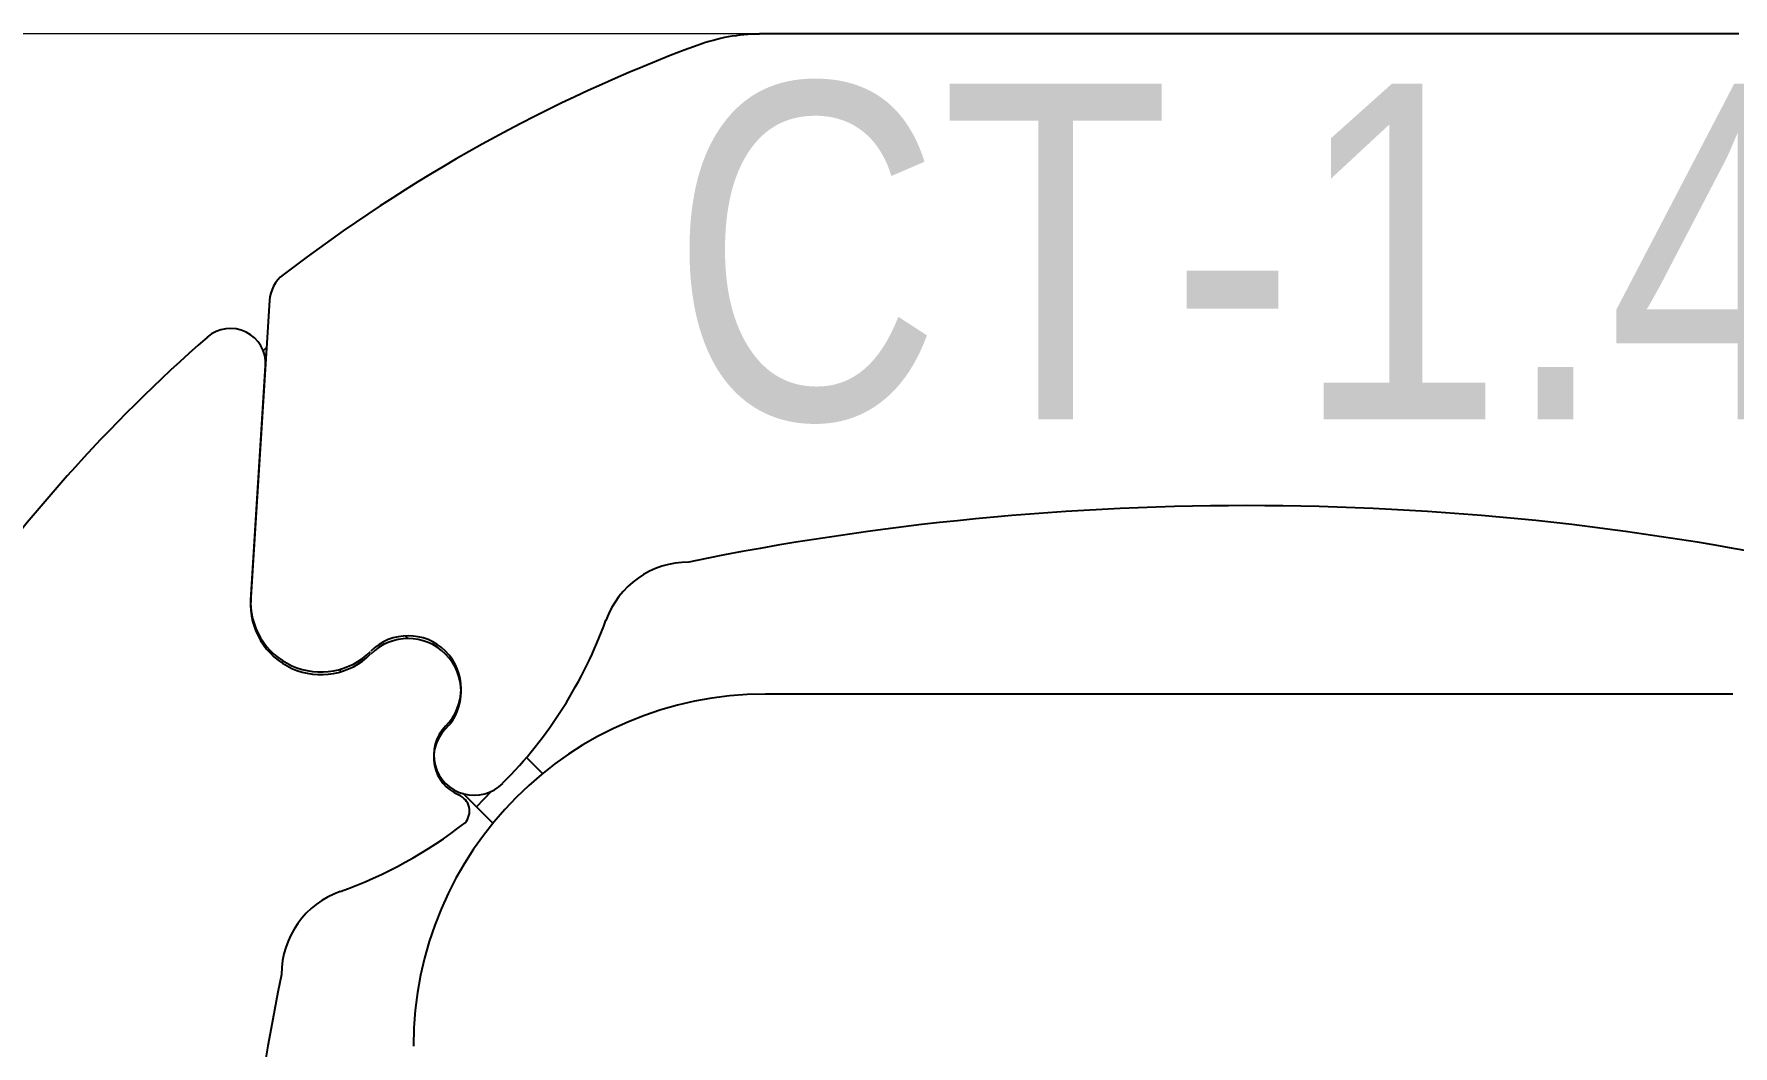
# Model space of a CAD drawing. Header units: millimetres. Extents: x -1706 to 867, y -1571 to 896.
# Drawn here: x -766 to 258, y 286 to 896 of the extents above; entities that cross this region are included whole.
import ezdxf

# ---------------------------------------------------------------- set-up
doc = ezdxf.new("R2010")
doc.units = ezdxf.units.MM
for name, color, linetype in [('DIKOM_АРТИКУЛ', 7, 'Continuous'), ('DIKOM_ОБЪЕКТ', 7, 'Continuous'), ('DIKOM_РАЗМЕР_ОБЪЕКТА', 7, 'Continuous')]:
    doc.layers.add(name, color=color, linetype=linetype)
doc.styles.add('style1', font='arial.ttf', dxfattribs={"width": 0.8})
doc.dimstyles.new('1-50', dxfattribs={"dimtxt": 300, "dimasz": 200, "dimexe": 100, "dimexo": 0, "dimgap": 100, "dimtad": 1, "dimdec": 0, "dimtxsty": 'style1', "dimcen": 0, "dimclrd": 7, "dimclre": 7, "dimadec": 1, "dimazin": 2, "dimtfac": 1, "dimtdec": 0, "dimtmove": 0, "dimatfit": 3, "dimfxl": 0, "dimlwd": 25, "dimlwe": 18, "dimarcsym": 0})

# ---------------------------------------------------------------- blocks, each defined once
blk = doc.blocks.new('*D117')
at = {"layer": 'Defpoints', "color": 0, "transparency": 16777216}
for p in [(-1255.7, 896.1), (-97.6, 896.1), (-97.6, -906.7)]:
    blk.add_point(p, dxfattribs=at)
at = {"layer": 'DIKOM_РАЗМЕР_ОБЪЕКТА', "color": 7, "lineweight": 18, "transparency": 16777216}
for p, q in [((-97.6, 896.1), (-1355.7, 896.1)), ((-97.6, -906.7), (-1355.7, -906.7))]:
    blk.add_line(p, q, dxfattribs=at)
at = {"layer": 'DIKOM_РАЗМЕР_ОБЪЕКТА', "color": 7, "lineweight": 25, "transparency": 16777216}
blk.add_line((-1255.7, -706.7), (-1255.7, 696.1), dxfattribs=at)
at = {"layer": 'DIKOM_РАЗМЕР_ОБЪЕКТА', "color": 7, "transparency": 16777216}
for points in [[(-1289.1, 696.1), (-1222.4, 696.1), (-1255.7, 896.1)], [(-1289.1, -706.7), (-1222.4, -706.7), (-1255.7, -906.7)]]:
    blk.add_solid(points, dxfattribs=at)
at = {"layer": 'DIKOM_РАЗМЕР_ОБЪЕКТА', "color": 0, "transparency": 16777216, "insert": (-1508.9, -5.3), "char_height": 300, "attachment_point": 5, "rotation": 90, "style": 'style1'}
blk.add_mtext('1800', dxfattribs=at)

msp = doc.modelspace()

# ---------------------------------------------------------------- linework, layer by layer
at = {"layer": 'DIKOM_ОБЪЕКТ'}
for p, q in [((261.3, 896.1), (-329.1, 896.1)), ((-624.3, 735.5), (-635.7, 556.8)), ((-626.1, 707.2), (-628.1, 705.2)), ((-635.7, 555.2), (-626.7, 696.1)), ((-541, 531.8), (-542.7, 533.4)), ((-581.1, 511.9), (-582.4, 513.2)), ((257.7, 498.4), (-325.5, 498.4)), ((-524.5, 455.3), (-525, 455.8)), ((-459.8, 450.5), (-469.4, 460.2)), ((-499.7, 430.5), (-507.6, 438.4)), ((-499.7, 430.5), (-490.3, 440)), ((-489.8, 420.5), (-499.7, 430.5))]:
    msp.add_line(p, q, dxfattribs=at)
at = {"layer": 'DIKOM_ОБЪЕКТ', "flags": 128}
msp.add_lwpolyline([(-630.6, 533.8), (-631.6, 534.4), (-631.8, 534.5)], dxfattribs=at)
at = {"layer": 'DIKOM_ОБЪЕКТ'}
for centre, radius, start, end in [((-329.1, 790), 106, 90, 110.3641), ((-33.9, -5.3), 954.4, 110.3641, 127.589), ((-603.2, 734.2), 21.2, 127.589, 176.3598), ((-647.9, 697.5), 21.2, 356.3598, 131.1417), ((-33.9, -5.3), 954.4, 131.1417, 159.6359), ((-35.4, -1069.9), 1681.8, 77.7219, 101.5354), ((-371.7, 524.9), 53, 90, 160.3178), ((-593.4, 554.1), 42.4, 176.3598, 315), ((-593.4, 552.5), 42.4, 176.3598, 315), ((-671.3, 632.1), 265.1, 315.0004, 340.3178), ((-540.8, 501.6), 31.9, 315, 135), ((-540.8, 499.9), 31.9, 315, 135), ((-325.5, 286.3), 212.1, 90, 180), ((-501, 461.8), 24.4, 135, 315.0004), ((-501, 460.2), 24.4, 135, 247.5929), ((-514.4, 427.8), 10.6, 317.9641, 67.5929), ((-671.3, 632.1), 268, 289.4987, 307.9478), ((-564.1, 329.5), 53, 109.4987, 180), ((1030.7, -6.9), 1681.8, 168.4646, 192.2781)]:
    msp.add_arc(centre, radius, start, end, dxfattribs=at)

# ---------------------------------------------------------------- texts
at = {"layer": 'DIKOM_АРТИКУЛ', "insert": (-382.7, 866.2), "char_height": 202.19, "width": 2732.336, "attachment_point": 1, "style": 'style1'}
msp.add_mtext('{\\fArial|b0|i0|c204|p34;СТ}-1.{\\fArial|b0|i0|c204|p34;4}', dxfattribs=at)

# ---------------------------------------------------------------- dimensions: what is measured, and where the dimension line sits
at = {"layer": 'DIKOM_РАЗМЕР_ОБЪЕКТА'}
dim = msp.add_linear_dim(base=(-1255.7, 896.1), p1=(-97.6, -906.7), p2=(-97.6, 896.1), angle=90, text='1800', dimstyle='1-50', dxfattribs=at)
dim.commit()
dim.dimension.update_dxf_attribs({"geometry": '*D117', "text_midpoint": (-1508.9, -5.3)})

doc.saveas('drawing.dxf')
